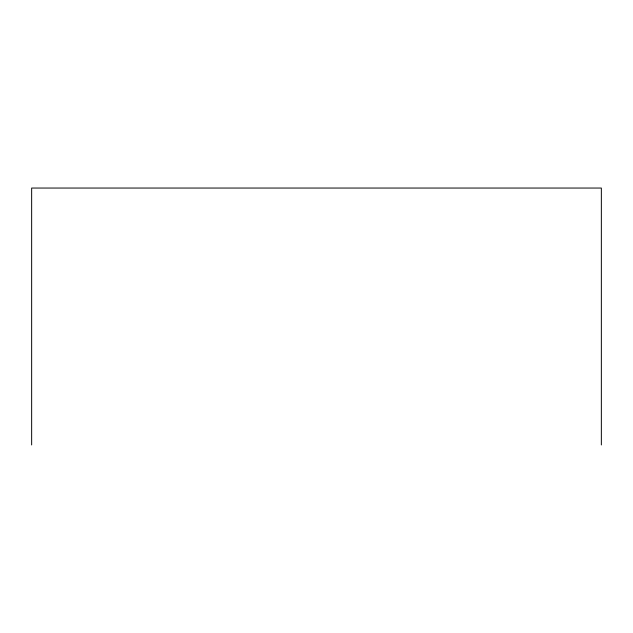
<?xml version="1.0" encoding="UTF-8"?>
<svg xmlns="http://www.w3.org/2000/svg" width="633" height="633" viewBox="0 0 633 633"><rect width="100%" height="100%" fill="white"/><g stroke="black" fill="none" stroke-linecap="round" stroke-linejoin="round"><path stroke-width="0.95" d="M601.35 444.952L601.35 188.048L31.65 188.048L31.65 444.952"/></g></svg>
